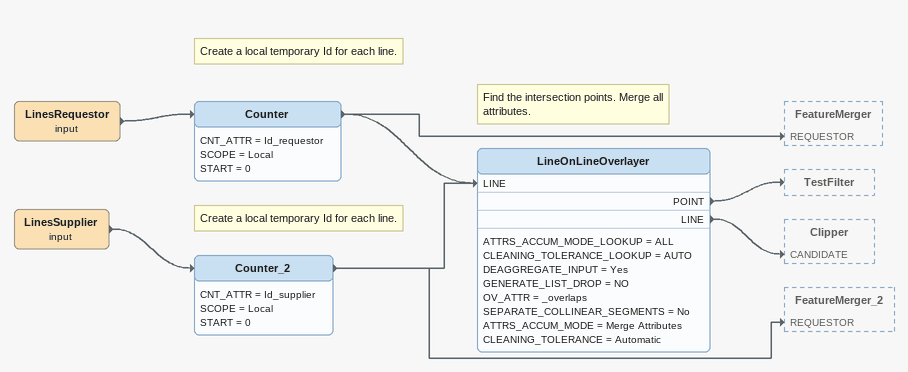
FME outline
LinesRequestor (input)
    -> Counter
Note: Create a local temporary Id for each line.
Counter
    CNT_ATTR = Id_requestor
    SCOPE = Local
    START = 0
    -> LineOnLineOverlayer [LINE]
    -> FeatureMerger [REQUESTOR]
LinesSupplier (input)
    -> Counter_2
Note: Create a local temporary Id for each line.
Counter_2
    CNT_ATTR = Id_supplier
    SCOPE = Local
    START = 0
    -> LineOnLineOverlayer [LINE]
    -> FeatureMerger_2 [REQUESTOR]
Note: Find the intersection points. Merge all attributes.
LineOnLineOverlayer
    ATTRS_ACCUM_MODE_LOOKUP = ALL
    CLEANING_TOLERANCE_LOOKUP = AUTO
    DEAGGREGATE_INPUT = Yes
    GENERATE_LIST_DROP = NO
    OV_ATTR = _overlaps
    SEPARATE_COLLINEAR_SEGMENTS = No
    ATTRS_ACCUM_MODE = Merge Attributes
    CLEANING_TOLERANCE = Automatic
    POINT -> TestFilter
    LINE -> Clipper [CANDIDATE]
